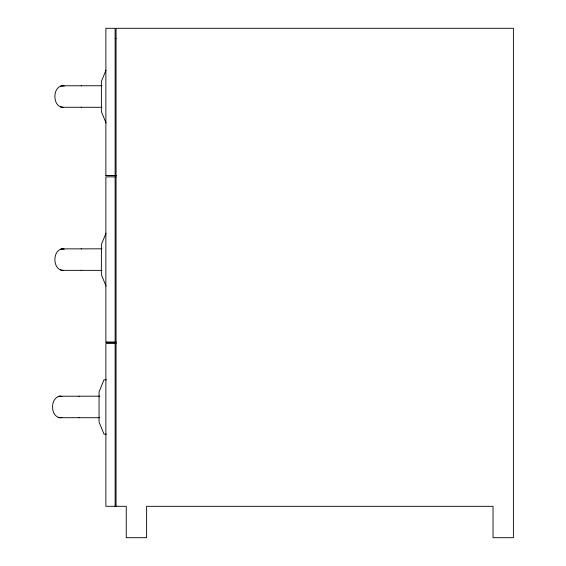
<?xml version="1.0" encoding="UTF-8"?>
<svg xmlns="http://www.w3.org/2000/svg" width="566" height="566" viewBox="0 0 566 566"><rect width="100%" height="100%" fill="white"/><g stroke="black" fill="none" stroke-linecap="round" stroke-linejoin="round"><path stroke-width="0.85" d="M105.998 70.149L101.385 81.419L101.385 111.622L105.998 122.893M105.998 233.234L101.385 244.505L101.385 274.708L105.998 285.979M63.13 85.777C52.143 85.891 52.143 107.158 63.13 107.264M63.13 248.863C52.143 248.969 52.143 270.244 63.13 270.35M60.795 396.214C49.815 396.32 49.815 417.595 60.795 417.701M60.428 86.103L62.345 85.735L64.269 86.103M60.428 249.189L62.345 248.821L64.269 249.189M58.1 396.54L60.017 396.172L61.935 396.54M61.935 417.375L60.017 417.743L58.1 417.375M81.179 85.777L102 85.735M81.179 248.863L102 248.821M78.851 396.214L99.673 396.172M115.11 38.488L116.065 38.488M61.765 85.777L81.433 85.777M61.765 107.264L81.433 107.264M102 107.307L81.179 107.264M105.877 175.502L116.065 175.502M116.065 175.609L105.877 175.609L105.877 28.3L115.11 28.3L115.11 175.502M116.065 176.875L105.877 176.875L105.877 342.267L116.065 342.267M61.765 248.863L81.433 248.863M61.765 270.35L81.433 270.35M102 270.392L81.179 270.35M105.877 342.161L116.065 342.161M116.065 343.527L105.877 343.527L105.877 506.308L126.253 506.308L126.253 537.7L146.629 537.7L146.629 506.308L493.021 506.308L493.021 537.7L513.397 537.7L513.397 28.3L116.065 28.3L116.065 506.308M106.373 379.779L103.995 379.779L99.057 391.856L99.057 422.059L103.995 434.136L106.373 434.136M59.437 396.214L79.099 396.214M59.437 417.701L79.099 417.701M99.673 417.743L78.851 417.701M60.428 106.939L61.708 107.186M60.428 270.024L62.345 270.392M115.11 176.875L115.11 342.161M115.11 343.527L115.11 506.308"/></g></svg>
